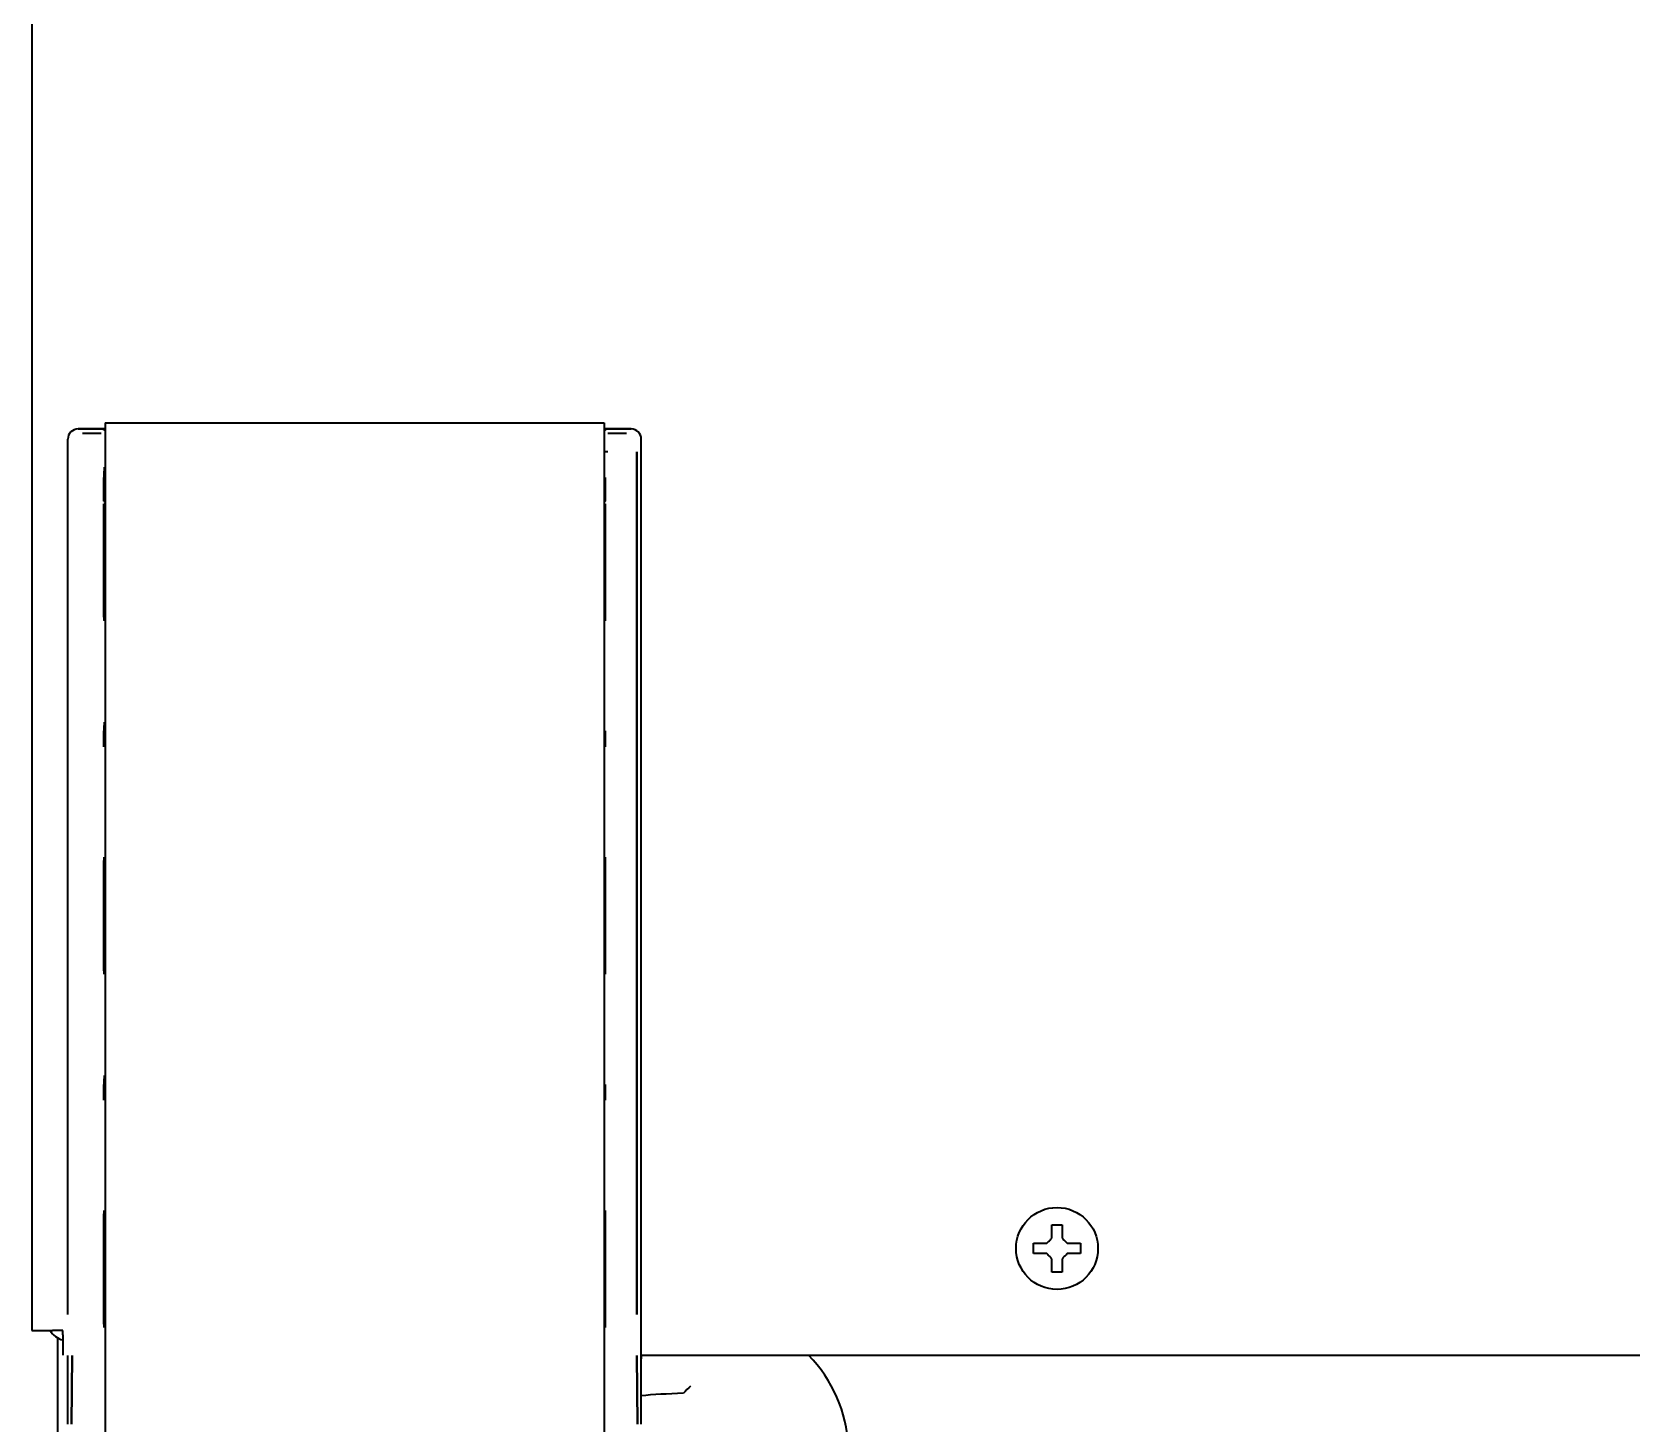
# Model space of a CAD drawing. Header units: inches. Extents: x 885 to 6823, y 710 to 5493.
# Drawn here: x 2614.3 to 2770.5, y 881.1 to 1017 of the extents above; entities that cross this region are included whole.
import ezdxf

# ---------------------------------------------------------------- set-up
doc = ezdxf.new("R2010")
doc.units = ezdxf.units.IN
doc.layers.add('1', color=7, linetype='Continuous', true_color=0xffffff)

msp = doc.modelspace()

# ---------------------------------------------------------------- linework, layer by layer
at = {"layer": '1', "color": 7, "linetype": 'Continuous', "lineweight": 35}
for p, q in [((2614.28, 1225.37), (2614.28, 890.21)), ((2618.78, 978.21), (2621.41, 978.21)), ((2621.41, 978.21), (2618.78, 978.21)), ((2621.41, 978.06), (2621.23, 978.14)), ((2621.41, 978.81), (2621.41, 977.01)), ((2621.41, 978.81), (2670.16, 978.81)), ((2670.16, 978.81), (2670.16, 977.01)), ((2670.16, 978.21), (2672.78, 978.21)), ((2672.78, 978.21), (2670.16, 978.21)), ((2670.33, 978.14), (2670.16, 978.06)), ((2617.78, 891.75), (2617.78, 977.21)), ((2617.78, 891.75), (2617.78, 977.21)), ((2621.05, 977.78), (2619.21, 977.78)), ((2621.41, 977.01), (2621.41, 790.21)), ((2670.16, 977.01), (2670.16, 790.21)), ((2672.35, 977.78), (2670.51, 977.78)), ((2673.78, 891.75), (2673.78, 977.21)), ((2673.78, 891.75), (2673.78, 977.21)), ((2670.53, 975.98), (2670.28, 975.98)), ((2673.33, 891.75), (2673.33, 975.98)), ((2673.33, 975.98), (2673.33, 891.75)), ((2621.31, 971.17), (2621.31, 973.47)), ((2621.31, 973.47), (2621.31, 971.17)), ((2670.25, 973.47), (2670.25, 971.17)), ((2670.25, 971.17), (2670.25, 973.47)), ((2621.41, 971.17), (2621.31, 971.17)), ((2621.31, 971.17), (2621.41, 971.08)), ((2621.31, 971.17), (2621.41, 971.17)), ((2621.31, 971.17), (2621.36, 971.12)), ((2621.31, 960.37), (2621.31, 970.9)), ((2621.31, 970.9), (2621.31, 960.36)), ((2670.16, 971.17), (2670.25, 971.17)), ((2670.25, 971.17), (2670.16, 971.08)), ((2670.25, 971.17), (2670.16, 971.17)), ((2670.25, 971.17), (2670.2, 971.12)), ((2670.25, 970.9), (2670.25, 960.36)), ((2670.25, 960.37), (2670.25, 970.9)), ((2670.22, 959.67), (2670.24, 959.51)), ((2621.31, 947.19), (2621.31, 948.73)), ((2621.31, 948.73), (2621.31, 947.19)), ((2670.25, 947.19), (2670.25, 948.73)), ((2670.25, 948.73), (2670.25, 947.19)), ((2621.31, 925.86), (2621.31, 935.56)), ((2621.31, 935.56), (2621.31, 925.86)), ((2670.25, 925.86), (2670.25, 935.56)), ((2670.25, 935.56), (2670.25, 925.86)), ((2621.31, 912.69), (2621.31, 914.23)), ((2621.31, 914.23), (2621.31, 912.69)), ((2670.25, 912.69), (2670.25, 914.23)), ((2670.25, 914.23), (2670.25, 912.69)), ((2621.31, 891.36), (2621.31, 901.06)), ((2621.31, 901.06), (2621.31, 891.36)), ((2670.25, 891.36), (2670.25, 901.06)), ((2670.25, 901.06), (2670.25, 891.36)), ((2712.08, 898.21), (2712.08, 898.71)), ((2716.68, 898.71), (2716.68, 898.21)), ((2712.08, 897.71), (2712.08, 898.21)), ((2716.68, 898.21), (2716.68, 897.71)), ((2614.28, 890.21), (2616.28, 890.21)), ((2617.28, 890.21), (2616.28, 890.21)), ((2616.78, 889.48), (2616.78, 792.21)), ((2617.28, 889.78), (2617.28, 890.21)), ((2617.28, 889.78), (2617.28, 887.78)), ((2617.78, 881.07), (2617.78, 887.75)), ((2617.78, 881.07), (2617.78, 887.75)), ((2618.14, 881.07), (2618.21, 887.75)), ((2618.21, 887.75), (2618.14, 881.07)), ((2673.42, 881.07), (2673.35, 887.75)), ((2673.35, 887.75), (2673.42, 881.07)), ((2673.78, 887.78), (3264.28, 887.78)), ((2673.78, 887.31), (2673.85, 887.78)), ((2673.78, 881.07), (2673.78, 887.75)), ((2673.78, 881.07), (2673.78, 887.75))]:
    msp.add_line(p, q, dxfattribs=at)
msp.add_circle((2714.38, 898.21), 4, dxfattribs=at)
for centre, radius, start, end in [((2617.78, 891.21), 2, 210.0011, 255.5213), ((2617.78, 891.21), 2, 210.0009, 255.5213), ((2680.34, 878.2), 13.69, 2.9177, 44.3835)]:
    msp.add_arc(centre, radius, start, end, dxfattribs=at)
for centre, major_axis, ratio, start_param, end_param in [((2618.78, 977.21), (-0.707, 0.707), 0.999695, 5.497939, 7.068431), ((2618.78, 977.21), (-0.707, 0.707), 0.999695, 5.497939, 7.068431), ((2672.78, 977.21), (0.707, 0.707), 0.999695, 5.497939, 7.068431), ((2672.78, 977.21), (0.707, 0.707), 0.999695, 5.497939, 7.068431), ((2678.73, 883.79), (2.07, 2.17), 0.265136, 1.360887, 1.694796), ((2680.66, 883.15), (10, 0.03), 0.096324, 1.849991, 2.329653)]:
    msp.add_ellipse(centre, major_axis=major_axis, ratio=ratio, start_param=start_param, end_param=end_param, dxfattribs=at)
for points, knots in [([(2621.32, 974.47), (2621.32, 974.45), (2621.32, 974.43), (2621.32, 974.39), (2621.32, 974.34), (2621.32, 974.28), (2621.32, 974.21), (2621.32, 974.17), (2621.31, 974.09), (2621.31, 974.05), (2621.31, 973.97), (2621.31, 973.92), (2621.31, 973.84), (2621.31, 973.79), (2621.31, 973.73), (2621.31, 973.7), (2621.31, 973.66), (2621.31, 973.63), (2621.31, 973.56), (2621.31, 973.52), (2621.31, 973.47)], [0, 0, 0, 0, 0.0625, 0.0625, 0.125, 0.25, 0.25, 0.375, 0.375, 0.5, 0.5, 0.625, 0.625, 0.75, 0.75, 0.8125, 0.8125, 0.875, 0.875, 1, 1, 1, 1]), ([(2621.4, 970.62), (2621.39, 970.64), (2621.38, 970.66), (2621.36, 970.69), (2621.35, 970.71), (2621.34, 970.73), (2621.34, 970.74), (2621.33, 970.78), (2621.32, 970.8), (2621.32, 970.84), (2621.32, 970.85), (2621.31, 970.88), (2621.31, 970.89), (2621.31, 970.9)], [0, 0, 0, 0, 0.227402, 0.227402, 0.356168, 0.356168, 0.484934, 0.484934, 0.742467, 0.742467, 0.871234, 0.871234, 1, 1, 1, 1]), ([(2621.31, 970.9), (2621.31, 970.88), (2621.32, 970.83), (2621.33, 970.78), (2621.34, 970.74), (2621.34, 970.73), (2621.35, 970.71), (2621.36, 970.69), (2621.38, 970.66), (2621.39, 970.64), (2621.4, 970.62)], [0, 0, 0, 0, 0.253984, 0.507969, 0.507969, 0.634961, 0.634961, 0.761953, 0.761953, 1, 1, 1, 1]), ([(2670.16, 970.62), (2670.17, 970.64), (2670.19, 970.66), (2670.2, 970.69), (2670.21, 970.71), (2670.22, 970.73), (2670.22, 970.74), (2670.23, 970.78), (2670.24, 970.8), (2670.24, 970.84), (2670.25, 970.85), (2670.25, 970.88), (2670.25, 970.89), (2670.25, 970.9)], [0, 0, 0, 0, 0.227402, 0.227402, 0.356168, 0.356168, 0.484934, 0.484934, 0.742467, 0.742467, 0.871234, 0.871234, 1, 1, 1, 1]), ([(2670.25, 970.9), (2670.25, 970.88), (2670.24, 970.83), (2670.23, 970.78), (2670.22, 970.74), (2670.22, 970.73), (2670.21, 970.71), (2670.2, 970.69), (2670.18, 970.66), (2670.17, 970.64), (2670.16, 970.62)], [0, 0, 0, 0, 0.253984, 0.507969, 0.507969, 0.634961, 0.634961, 0.761953, 0.761953, 1, 1, 1, 1]), ([(2621.32, 959.51), (2621.32, 959.51), (2621.32, 959.52), (2621.32, 959.54), (2621.32, 959.56), (2621.32, 959.61), (2621.32, 959.66), (2621.32, 959.72), (2621.32, 959.75), (2621.32, 959.8), (2621.31, 959.82), (2621.31, 959.86), (2621.31, 959.87), (2621.31, 959.93), (2621.31, 959.96), (2621.31, 960.04), (2621.31, 960.08), (2621.31, 960.16), (2621.31, 960.2), (2621.31, 960.28), (2621.31, 960.33), (2621.31, 960.37)], [0, 0, 0, 0, 0.03125, 0.03125, 0.0625, 0.125, 0.25, 0.25, 0.375, 0.375, 0.4375, 0.4375, 0.5, 0.5, 0.625, 0.625, 0.75, 0.75, 0.875, 0.875, 1, 1, 1, 1]), ([(2621.31, 960.36), (2621.31, 960.31), (2621.31, 960.27), (2621.31, 960.19), (2621.31, 960.15), (2621.31, 960.06), (2621.31, 960.02), (2621.31, 959.95), (2621.31, 959.91), (2621.31, 959.86), (2621.31, 959.84), (2621.31, 959.81), (2621.32, 959.79), (2621.32, 959.74), (2621.32, 959.71), (2621.32, 959.64), (2621.32, 959.6), (2621.32, 959.54), (2621.32, 959.52), (2621.32, 959.51), (2621.32, 959.5), (2621.32, 959.49)], [0, 0, 0, 0, 0.125, 0.125, 0.25, 0.25, 0.375, 0.375, 0.5, 0.5, 0.5625, 0.5625, 0.625, 0.625, 0.75, 0.75, 0.875, 0.9375, 0.96875, 0.96875, 1, 1, 1, 1]), ([(2621.4, 959.78), (2621.39, 959.76), (2621.38, 959.75), (2621.36, 959.72), (2621.36, 959.7), (2621.35, 959.68), (2621.34, 959.67), (2621.33, 959.63), (2621.33, 959.61), (2621.32, 959.57), (2621.32, 959.56), (2621.32, 959.53), (2621.32, 959.52), (2621.32, 959.51)], [0, 0, 0, 0, 0.206926, 0.206926, 0.339105, 0.339105, 0.471284, 0.471284, 0.735642, 0.735642, 0.867821, 0.867821, 1, 1, 1, 1]), ([(2670.24, 959.51), (2670.24, 959.51), (2670.24, 959.52), (2670.24, 959.54), (2670.24, 959.56), (2670.24, 959.61), (2670.24, 959.66), (2670.25, 959.72), (2670.25, 959.75), (2670.25, 959.8), (2670.25, 959.82), (2670.25, 959.86), (2670.25, 959.87), (2670.25, 959.93), (2670.25, 959.96), (2670.25, 960.04), (2670.25, 960.08), (2670.25, 960.16), (2670.25, 960.2), (2670.25, 960.28), (2670.25, 960.33), (2670.25, 960.37)], [0, 0, 0, 0, 0.03125, 0.03125, 0.0625, 0.125, 0.25, 0.25, 0.375, 0.375, 0.4375, 0.4375, 0.5, 0.5, 0.625, 0.625, 0.75, 0.75, 0.875, 0.875, 1, 1, 1, 1]), ([(2670.25, 960.36), (2670.25, 960.31), (2670.25, 960.27), (2670.25, 960.19), (2670.25, 960.15), (2670.25, 960.06), (2670.25, 960.02), (2670.25, 959.95), (2670.25, 959.91), (2670.25, 959.86), (2670.25, 959.84), (2670.25, 959.81), (2670.25, 959.79), (2670.25, 959.74), (2670.25, 959.71), (2670.24, 959.64), (2670.24, 959.6), (2670.24, 959.54), (2670.24, 959.52), (2670.24, 959.51), (2670.24, 959.5), (2670.24, 959.49)], [0, 0, 0, 0, 0.125, 0.125, 0.25, 0.25, 0.375, 0.375, 0.5, 0.5, 0.5625, 0.5625, 0.625, 0.625, 0.75, 0.75, 0.875, 0.9375, 0.96875, 0.96875, 1, 1, 1, 1]), ([(2621.32, 949.59), (2621.32, 949.58), (2621.32, 949.58), (2621.32, 949.56), (2621.32, 949.54), (2621.32, 949.48), (2621.32, 949.44), (2621.32, 949.38), (2621.32, 949.34), (2621.32, 949.29), (2621.31, 949.28), (2621.31, 949.24), (2621.31, 949.22), (2621.31, 949.17), (2621.31, 949.13), (2621.31, 949.06), (2621.31, 949.02), (2621.31, 948.94), (2621.31, 948.9), (2621.31, 948.81), (2621.31, 948.77), (2621.31, 948.73)], [0, 0, 0, 0, 0.03125, 0.03125, 0.0625, 0.125, 0.25, 0.25, 0.375, 0.375, 0.4375, 0.4375, 0.5, 0.5, 0.625, 0.625, 0.75, 0.75, 0.875, 0.875, 1, 1, 1, 1]), ([(2621.31, 935.56), (2621.31, 935.6), (2621.31, 935.65), (2621.31, 935.73), (2621.31, 935.77), (2621.31, 935.85), (2621.31, 935.89), (2621.31, 935.97), (2621.31, 936), (2621.31, 936.06), (2621.31, 936.07), (2621.31, 936.11), (2621.32, 936.12), (2621.32, 936.17), (2621.32, 936.21), (2621.32, 936.27), (2621.32, 936.32), (2621.32, 936.37), (2621.32, 936.39), (2621.32, 936.41), (2621.32, 936.42), (2621.32, 936.42)], [0, 0, 0, 0, 0.125, 0.125, 0.25, 0.25, 0.375, 0.375, 0.5, 0.5, 0.5625, 0.5625, 0.625, 0.625, 0.75, 0.75, 0.875, 0.9375, 0.96875, 0.96875, 1, 1, 1, 1]), ([(2621.32, 936.42), (2621.32, 936.42), (2621.32, 936.41), (2621.32, 936.39), (2621.32, 936.37), (2621.32, 936.32), (2621.32, 936.27), (2621.32, 936.21), (2621.32, 936.17), (2621.32, 936.12), (2621.31, 936.11), (2621.31, 936.07), (2621.31, 936.06), (2621.31, 936), (2621.31, 935.97), (2621.31, 935.89), (2621.31, 935.85), (2621.31, 935.77), (2621.31, 935.73), (2621.31, 935.65), (2621.31, 935.6), (2621.31, 935.56)], [0, 0, 0, 0, 0.03125, 0.03125, 0.0625, 0.125, 0.25, 0.25, 0.375, 0.375, 0.4375, 0.4375, 0.5, 0.5, 0.625, 0.625, 0.75, 0.75, 0.875, 0.875, 1, 1, 1, 1]), ([(2670.25, 935.56), (2670.25, 935.6), (2670.25, 935.65), (2670.25, 935.73), (2670.25, 935.77), (2670.25, 935.85), (2670.25, 935.89), (2670.25, 935.97), (2670.25, 936), (2670.25, 936.06), (2670.25, 936.07), (2670.25, 936.11), (2670.25, 936.12), (2670.25, 936.17), (2670.25, 936.21), (2670.24, 936.27), (2670.24, 936.32), (2670.24, 936.37), (2670.24, 936.39), (2670.24, 936.41), (2670.24, 936.42), (2670.24, 936.42)], [0, 0, 0, 0, 0.125, 0.125, 0.25, 0.25, 0.375, 0.375, 0.5, 0.5, 0.5625, 0.5625, 0.625, 0.625, 0.75, 0.75, 0.875, 0.9375, 0.96875, 0.96875, 1, 1, 1, 1]), ([(2670.24, 936.42), (2670.24, 936.42), (2670.24, 936.41), (2670.24, 936.39), (2670.24, 936.37), (2670.24, 936.32), (2670.24, 936.27), (2670.25, 936.21), (2670.25, 936.17), (2670.25, 936.12), (2670.25, 936.11), (2670.25, 936.07), (2670.25, 936.06), (2670.25, 936), (2670.25, 935.97), (2670.25, 935.89), (2670.25, 935.85), (2670.25, 935.77), (2670.25, 935.73), (2670.25, 935.65), (2670.25, 935.6), (2670.25, 935.56)], [0, 0, 0, 0, 0.03125, 0.03125, 0.0625, 0.125, 0.25, 0.25, 0.375, 0.375, 0.4375, 0.4375, 0.5, 0.5, 0.625, 0.625, 0.75, 0.75, 0.875, 0.875, 1, 1, 1, 1]), ([(2621.32, 924.99), (2621.32, 925), (2621.32, 925.01), (2621.32, 925.02), (2621.32, 925.04), (2621.32, 925.1), (2621.32, 925.14), (2621.32, 925.21), (2621.32, 925.24), (2621.32, 925.29), (2621.31, 925.31), (2621.31, 925.34), (2621.31, 925.36), (2621.31, 925.41), (2621.31, 925.45), (2621.31, 925.52), (2621.31, 925.56), (2621.31, 925.65), (2621.31, 925.69), (2621.31, 925.77), (2621.31, 925.81), (2621.31, 925.86)], [0, 0, 0, 0, 0.03125, 0.03125, 0.0625, 0.125, 0.25, 0.25, 0.375, 0.375, 0.4375, 0.4375, 0.5, 0.5, 0.625, 0.625, 0.75, 0.75, 0.875, 0.875, 1, 1, 1, 1]), ([(2621.31, 925.86), (2621.31, 925.81), (2621.31, 925.77), (2621.31, 925.69), (2621.31, 925.65), (2621.31, 925.56), (2621.31, 925.52), (2621.31, 925.45), (2621.31, 925.41), (2621.31, 925.36), (2621.31, 925.34), (2621.31, 925.31), (2621.32, 925.29), (2621.32, 925.24), (2621.32, 925.21), (2621.32, 925.14), (2621.32, 925.1), (2621.32, 925.04), (2621.32, 925.02), (2621.32, 925.01), (2621.32, 925), (2621.32, 924.99)], [0, 0, 0, 0, 0.125, 0.125, 0.25, 0.25, 0.375, 0.375, 0.5, 0.5, 0.5625, 0.5625, 0.625, 0.625, 0.75, 0.75, 0.875, 0.9375, 0.96875, 0.96875, 1, 1, 1, 1]), ([(2670.24, 924.99), (2670.24, 925), (2670.24, 925.01), (2670.24, 925.02), (2670.24, 925.04), (2670.24, 925.1), (2670.24, 925.14), (2670.25, 925.21), (2670.25, 925.24), (2670.25, 925.29), (2670.25, 925.31), (2670.25, 925.34), (2670.25, 925.36), (2670.25, 925.41), (2670.25, 925.45), (2670.25, 925.52), (2670.25, 925.56), (2670.25, 925.65), (2670.25, 925.69), (2670.25, 925.77), (2670.25, 925.81), (2670.25, 925.86)], [0, 0, 0, 0, 0.03125, 0.03125, 0.0625, 0.125, 0.25, 0.25, 0.375, 0.375, 0.4375, 0.4375, 0.5, 0.5, 0.625, 0.625, 0.75, 0.75, 0.875, 0.875, 1, 1, 1, 1]), ([(2670.25, 925.86), (2670.25, 925.81), (2670.25, 925.77), (2670.25, 925.69), (2670.25, 925.65), (2670.25, 925.56), (2670.25, 925.52), (2670.25, 925.45), (2670.25, 925.41), (2670.25, 925.36), (2670.25, 925.34), (2670.25, 925.31), (2670.25, 925.29), (2670.25, 925.24), (2670.25, 925.21), (2670.24, 925.14), (2670.24, 925.1), (2670.24, 925.04), (2670.24, 925.02), (2670.24, 925.01), (2670.24, 925), (2670.24, 924.99)], [0, 0, 0, 0, 0.125, 0.125, 0.25, 0.25, 0.375, 0.375, 0.5, 0.5, 0.5625, 0.5625, 0.625, 0.625, 0.75, 0.75, 0.875, 0.9375, 0.96875, 0.96875, 1, 1, 1, 1]), ([(2621.32, 915.09), (2621.32, 915.08), (2621.32, 915.08), (2621.32, 915.06), (2621.32, 915.04), (2621.32, 914.98), (2621.32, 914.94), (2621.32, 914.88), (2621.32, 914.84), (2621.32, 914.79), (2621.31, 914.78), (2621.31, 914.74), (2621.31, 914.72), (2621.31, 914.67), (2621.31, 914.63), (2621.31, 914.56), (2621.31, 914.52), (2621.31, 914.44), (2621.31, 914.4), (2621.31, 914.31), (2621.31, 914.27), (2621.31, 914.23)], [0, 0, 0, 0, 0.03125, 0.03125, 0.0625, 0.125, 0.25, 0.25, 0.375, 0.375, 0.4375, 0.4375, 0.5, 0.5, 0.625, 0.625, 0.75, 0.75, 0.875, 0.875, 1, 1, 1, 1]), ([(2621.31, 901.06), (2621.31, 901.1), (2621.31, 901.15), (2621.31, 901.23), (2621.31, 901.27), (2621.31, 901.35), (2621.31, 901.39), (2621.31, 901.47), (2621.31, 901.5), (2621.31, 901.56), (2621.31, 901.57), (2621.31, 901.61), (2621.32, 901.62), (2621.32, 901.67), (2621.32, 901.71), (2621.32, 901.77), (2621.32, 901.82), (2621.32, 901.87), (2621.32, 901.89), (2621.32, 901.91), (2621.32, 901.92), (2621.32, 901.92)], [0, 0, 0, 0, 0.125, 0.125, 0.25, 0.25, 0.375, 0.375, 0.5, 0.5, 0.5625, 0.5625, 0.625, 0.625, 0.75, 0.75, 0.875, 0.9375, 0.96875, 0.96875, 1, 1, 1, 1]), ([(2621.32, 901.92), (2621.32, 901.92), (2621.32, 901.91), (2621.32, 901.89), (2621.32, 901.87), (2621.32, 901.82), (2621.32, 901.77), (2621.32, 901.71), (2621.32, 901.67), (2621.32, 901.62), (2621.31, 901.61), (2621.31, 901.57), (2621.31, 901.56), (2621.31, 901.5), (2621.31, 901.47), (2621.31, 901.39), (2621.31, 901.35), (2621.31, 901.27), (2621.31, 901.23), (2621.31, 901.15), (2621.31, 901.1), (2621.31, 901.06)], [0, 0, 0, 0, 0.03125, 0.03125, 0.0625, 0.125, 0.25, 0.25, 0.375, 0.375, 0.4375, 0.4375, 0.5, 0.5, 0.625, 0.625, 0.75, 0.75, 0.875, 0.875, 1, 1, 1, 1]), ([(2670.25, 901.06), (2670.25, 901.1), (2670.25, 901.15), (2670.25, 901.23), (2670.25, 901.27), (2670.25, 901.35), (2670.25, 901.39), (2670.25, 901.47), (2670.25, 901.5), (2670.25, 901.56), (2670.25, 901.57), (2670.25, 901.61), (2670.25, 901.62), (2670.25, 901.67), (2670.25, 901.71), (2670.24, 901.77), (2670.24, 901.82), (2670.24, 901.87), (2670.24, 901.89), (2670.24, 901.91), (2670.24, 901.92), (2670.24, 901.92)], [0, 0, 0, 0, 0.125, 0.125, 0.25, 0.25, 0.375, 0.375, 0.5, 0.5, 0.5625, 0.5625, 0.625, 0.625, 0.75, 0.75, 0.875, 0.9375, 0.96875, 0.96875, 1, 1, 1, 1]), ([(2670.24, 901.92), (2670.24, 901.92), (2670.24, 901.91), (2670.24, 901.89), (2670.24, 901.87), (2670.24, 901.82), (2670.24, 901.77), (2670.25, 901.71), (2670.25, 901.67), (2670.25, 901.62), (2670.25, 901.61), (2670.25, 901.57), (2670.25, 901.56), (2670.25, 901.5), (2670.25, 901.47), (2670.25, 901.39), (2670.25, 901.35), (2670.25, 901.27), (2670.25, 901.23), (2670.25, 901.15), (2670.25, 901.1), (2670.25, 901.06)], [0, 0, 0, 0, 0.03125, 0.03125, 0.0625, 0.125, 0.25, 0.25, 0.375, 0.375, 0.4375, 0.4375, 0.5, 0.5, 0.625, 0.625, 0.75, 0.75, 0.875, 0.875, 1, 1, 1, 1]), ([(2714.88, 900.51), (2714.88, 900.3), (2714.88, 900.09), (2714.88, 899.77), (2714.88, 899.66), (2714.88, 899.44), (2714.88, 899.32), (2714.88, 899.21)], [0, 0, 0, 0, 0.5, 0.5, 0.75, 0.75, 1, 1, 1, 1]), ([(2712.08, 898.71), (2712.28, 898.71), (2712.49, 898.71), (2712.82, 898.71), (2712.93, 898.71), (2713.15, 898.71), (2713.27, 898.71), (2713.38, 898.71)], [0, 0, 0, 0, 0.5, 0.5, 0.75, 0.75, 1, 1, 1, 1]), ([(2713.88, 895.91), (2713.88, 896.11), (2713.88, 896.32), (2713.88, 896.65), (2713.88, 896.76), (2713.88, 896.98), (2713.88, 897.09), (2713.88, 897.21)], [0, 0, 0, 0, 0.5, 0.5, 0.75, 0.75, 1, 1, 1, 1]), ([(2716.68, 897.71), (2716.48, 897.71), (2716.27, 897.71), (2715.94, 897.71), (2715.83, 897.71), (2715.61, 897.71), (2715.5, 897.71), (2715.38, 897.71)], [0, 0, 0, 0, 0.5, 0.5, 0.75, 0.75, 1, 1, 1, 1]), ([(2621.32, 890.49), (2621.32, 890.5), (2621.32, 890.51), (2621.32, 890.52), (2621.32, 890.54), (2621.32, 890.6), (2621.32, 890.64), (2621.32, 890.71), (2621.32, 890.74), (2621.32, 890.79), (2621.31, 890.81), (2621.31, 890.84), (2621.31, 890.86), (2621.31, 890.91), (2621.31, 890.95), (2621.31, 891.02), (2621.31, 891.06), (2621.31, 891.15), (2621.31, 891.19), (2621.31, 891.27), (2621.31, 891.31), (2621.31, 891.36)], [0, 0, 0, 0, 0.03125, 0.03125, 0.0625, 0.125, 0.25, 0.25, 0.375, 0.375, 0.4375, 0.4375, 0.5, 0.5, 0.625, 0.625, 0.75, 0.75, 0.875, 0.875, 1, 1, 1, 1]), ([(2621.31, 891.36), (2621.31, 891.31), (2621.31, 891.27), (2621.31, 891.19), (2621.31, 891.15), (2621.31, 891.06), (2621.31, 891.02), (2621.31, 890.95), (2621.31, 890.91), (2621.31, 890.86), (2621.31, 890.84), (2621.31, 890.81), (2621.32, 890.79), (2621.32, 890.74), (2621.32, 890.71), (2621.32, 890.64), (2621.32, 890.6), (2621.32, 890.54), (2621.32, 890.52), (2621.32, 890.51), (2621.32, 890.5), (2621.32, 890.49)], [0, 0, 0, 0, 0.125, 0.125, 0.25, 0.25, 0.375, 0.375, 0.5, 0.5, 0.5625, 0.5625, 0.625, 0.625, 0.75, 0.75, 0.875, 0.9375, 0.96875, 0.96875, 1, 1, 1, 1]), ([(2670.24, 890.49), (2670.24, 890.5), (2670.24, 890.51), (2670.24, 890.52), (2670.24, 890.54), (2670.24, 890.6), (2670.24, 890.64), (2670.25, 890.71), (2670.25, 890.74), (2670.25, 890.79), (2670.25, 890.81), (2670.25, 890.84), (2670.25, 890.86), (2670.25, 890.91), (2670.25, 890.95), (2670.25, 891.02), (2670.25, 891.06), (2670.25, 891.15), (2670.25, 891.19), (2670.25, 891.27), (2670.25, 891.31), (2670.25, 891.36)], [0, 0, 0, 0, 0.03125, 0.03125, 0.0625, 0.125, 0.25, 0.25, 0.375, 0.375, 0.4375, 0.4375, 0.5, 0.5, 0.625, 0.625, 0.75, 0.75, 0.875, 0.875, 1, 1, 1, 1]), ([(2670.25, 891.36), (2670.25, 891.31), (2670.25, 891.27), (2670.25, 891.19), (2670.25, 891.15), (2670.25, 891.06), (2670.25, 891.02), (2670.25, 890.95), (2670.25, 890.91), (2670.25, 890.86), (2670.25, 890.84), (2670.25, 890.81), (2670.25, 890.79), (2670.25, 890.74), (2670.25, 890.71), (2670.24, 890.64), (2670.24, 890.6), (2670.24, 890.54), (2670.24, 890.52), (2670.24, 890.51), (2670.24, 890.5), (2670.24, 890.49)], [0, 0, 0, 0, 0.125, 0.125, 0.25, 0.25, 0.375, 0.375, 0.5, 0.5, 0.5625, 0.5625, 0.625, 0.625, 0.75, 0.75, 0.875, 0.9375, 0.96875, 0.96875, 1, 1, 1, 1]), ([(2673.78, 887.75), (2673.78, 888.06), (2673.78, 888.38), (2673.78, 889.02), (2673.78, 889.34), (2673.78, 889.85), (2673.78, 890.01), (2673.78, 890.27), (2673.78, 890.36), (2673.78, 890.53), (2673.78, 890.96), (2673.78, 891.4), (2673.78, 891.75)], [0, 0, 0, 0, 0.25, 0.25, 0.5, 0.5, 0.625, 0.625, 0.6875, 0.6875, 0.75, 1, 1, 1, 1]), ([(2673.78, 887.75), (2673.78, 888.06), (2673.78, 888.38), (2673.78, 889.02), (2673.78, 889.34), (2673.78, 889.85), (2673.78, 890.01), (2673.78, 890.27), (2673.78, 890.36), (2673.78, 890.53), (2673.78, 890.96), (2673.78, 891.4), (2673.78, 891.75)], [0, 0, 0, 0, 0.25, 0.25, 0.5, 0.5, 0.625, 0.625, 0.6875, 0.6875, 0.75, 1, 1, 1, 1])]:
    msp.add_open_spline(points, degree=3, knots=knots, dxfattribs=at)
for points in [[(2713.88, 900.51), (2714.05, 900.51), (2714.38, 900.51), (2714.71, 900.51), (2714.88, 900.51)], [(2713.88, 899.21), (2713.88, 899.26), (2713.88, 899.37), (2713.88, 899.53), (2713.88, 899.69), (2713.88, 899.85), (2713.88, 900), (2713.88, 900.15), (2713.88, 900.32), (2713.88, 900.44), (2713.88, 900.51)], [(2713.38, 898.71), (2713.4, 898.73), (2713.45, 898.78), (2713.52, 898.85), (2713.59, 898.92), (2713.67, 898.99), (2713.74, 899.06), (2713.81, 899.14), (2713.86, 899.18), (2713.88, 899.21)], [(2714.88, 899.21), (2714.91, 899.18), (2714.96, 899.13), (2715.03, 899.06), (2715.1, 898.98), (2715.17, 898.91), (2715.24, 898.85), (2715.31, 898.78), (2715.36, 898.73), (2715.38, 898.71)], [(2715.38, 898.71), (2715.43, 898.71), (2715.54, 898.71), (2715.7, 898.71), (2715.86, 898.71), (2716.02, 898.71), (2716.17, 898.71), (2716.33, 898.71), (2716.49, 898.71), (2716.62, 898.71), (2716.68, 898.71)], [(2713.38, 897.71), (2713.33, 897.71), (2713.22, 897.71), (2713.06, 897.71), (2712.9, 897.71), (2712.74, 897.71), (2712.59, 897.71), (2712.43, 897.71), (2712.27, 897.71), (2712.14, 897.71), (2712.08, 897.71)], [(2713.88, 897.21), (2713.85, 897.23), (2713.8, 897.28), (2713.73, 897.36), (2713.66, 897.43), (2713.59, 897.5), (2713.52, 897.57), (2713.45, 897.64), (2713.4, 897.68), (2713.38, 897.71)], [(2715.38, 897.71), (2715.36, 897.68), (2715.31, 897.64), (2715.24, 897.56), (2715.17, 897.49), (2715.09, 897.42), (2715.02, 897.35), (2714.95, 897.28), (2714.9, 897.23), (2714.88, 897.21)], [(2714.88, 897.21), (2714.88, 897.15), (2714.88, 897.05), (2714.88, 896.88), (2714.88, 896.72), (2714.88, 896.57), (2714.88, 896.42), (2714.88, 896.26), (2714.88, 896.09), (2714.88, 895.97), (2714.88, 895.91)], [(2714.88, 895.91), (2714.71, 895.91), (2714.38, 895.91), (2714.05, 895.91), (2713.88, 895.91)]]:
    msp.add_open_spline(points, degree=3, dxfattribs=at)

doc.saveas('drawing.dxf')
